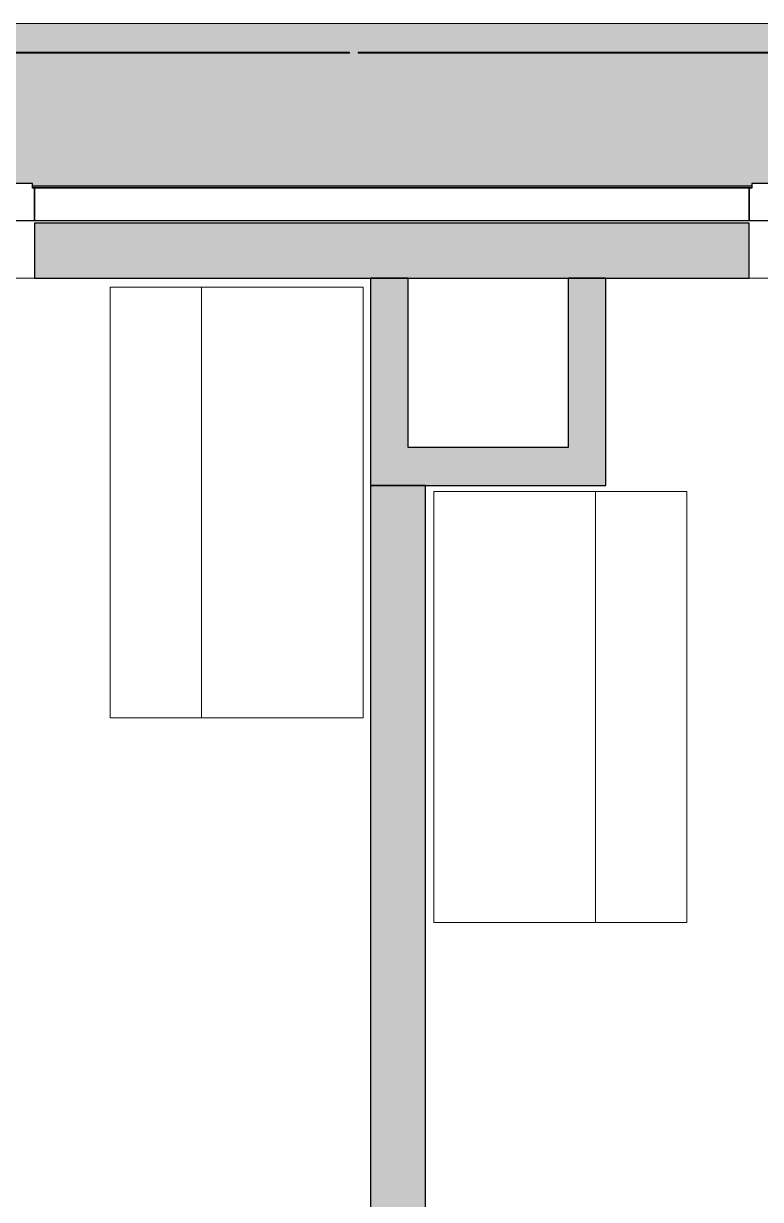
# Model space of a CAD drawing. Header units: millimetres. Extents: x 79795 to 317870, y -36033 to 97293.
# Drawn here: x 224616 to 225986, y 32535 to 34718 of the extents above; entities that cross this region are included whole.
import ezdxf

# ---------------------------------------------------------------- set-up
doc = ezdxf.new("R2010")
doc.units = ezdxf.units.MM
doc.header["$MEASUREMENT"] = 0
for name, color, linetype, lineweight in [('CSM-STL-XX-ZZ-M3-A-XXXX-00001_detached _19_04_21__rvt-1-Level 4$0$A-GLAZ', 7, 'CONTINUOUS', 9), ('CSM-STL-XX-ZZ-M3-A-XXXX-00001_detached _19_04_21__rvt-1-Level 4$0$A-GLAZ-CWMG', 7, 'CONTINUOUS', 9), ('CSM-STL-XX-ZZ-M3-A-XXXX-00001_detached _19_04_21__rvt-1-Level 4$0$A-WALL-PATT', 7, 'CONTINUOUS', 9), ('CSM-STL-XX-ZZ-M3-A-XXXX-00001_detached _19_04_21__rvt-1-Level 4$0$I-WALL', 7, 'CONTINUOUS', 9), ('I-FURN', 8, 'CONTINUOUS', 9)]:
    doc.layers.add(name, color=color, linetype=linetype, lineweight=lineweight)

msp = doc.modelspace()

# ---------------------------------------------------------------- hatches: boundary and pattern name
at = {"layer": 'CSM-STL-XX-ZZ-M3-A-XXXX-00001_detached _19_04_21__rvt-1-Level 4$0$A-GLAZ'}
msp.add_hatch(color=256, dxfattribs=at).paths.add_polyline_path([(229688.5, 34416.7), (229692.8, 34416.7), (229692.8, 34718.3), (220908.8, 34718.3), (220908.8, 34416.7), (220913.2, 34416.7), (220913.2, 34421.3), (222104.5, 34421.3), (222104.5, 34416.7), (223441.2, 34416.7), (223441.2, 34421.3), (224632.5, 34421.3), (224632.5, 34416.7), (225969.2, 34416.7), (225969.2, 34421.3), (227160.5, 34421.3), (227160.5, 34416.7), (228497.2, 34416.7), (228497.2, 34421.3), (229688.5, 34421.3)], flags=0)
h = msp.add_hatch(color=256, dxfattribs=at)
h.paths.add_polyline_path([(229692.8, 34414.6), (229692.8, 34416.7), (229688.5, 34416.7), (229688.5, 34414.6)], flags=0)
h.paths.add_polyline_path([(228497.2, 34414.6), (228497.2, 34416.7), (227160.5, 34416.7), (227160.5, 34414.6), (228492.2, 34414.6)], flags=0)
h.paths.add_polyline_path([(225969.2, 34414.6), (225969.2, 34416.7), (224632.5, 34416.7), (224632.5, 34414.6), (225964.2, 34414.6)], flags=0)
h.paths.add_polyline_path([(223436.2, 34414.6), (223441.2, 34414.6), (223441.2, 34416.7), (222104.5, 34416.7), (222104.5, 34414.6), (223168.6, 34414.6)], flags=0)
h.paths.add_polyline_path([(220913.2, 34414.6), (220913.2, 34416.7), (220908.8, 34416.7), (220908.8, 34414.6)], flags=0)
at = {"layer": 'CSM-STL-XX-ZZ-M3-A-XXXX-00001_detached _19_04_21__rvt-1-Level 4$0$A-WALL-PATT'}
for points in [[(224636.8, 34245.3), (224738.8, 34245.3), (224738.8, 34347.3), (224636.8, 34347.3)], [(224738.8, 34245.3), (225862.8, 34245.3), (225862.8, 34347.3), (224738.8, 34347.3)], [(225862.8, 34245.3), (225964.8, 34245.3), (225964.8, 34347.3), (225862.8, 34347.3)], [(225330.8, 33930.7), (225330.8, 34245.3), (225260.8, 34245.3), (225260.8, 33930.7)], [(225698, 33930.7), (225698, 34245.3), (225628, 34245.3), (225628, 33930.7)], [(225698, 33860.7), (225698, 33930.7), (225260.8, 33930.7), (225260.8, 33860.7)], [(225267.1, 29859.3), (225362.8, 29859.3), (225362.8, 33860.7), (225260.8, 33860.7), (225260.8, 32484.9), (225267.1, 32484.9), (225267.1, 30084.9), (225260.8, 30084.9), (225260.8, 29859.3)]]:
    msp.add_hatch(color=256, dxfattribs=at).paths.add_polyline_path(points, flags=0)

# ---------------------------------------------------------------- linework, layer by layer
at = {"layer": 'CSM-STL-XX-ZZ-M3-A-XXXX-00001_detached _19_04_21__rvt-1-Level 4$0$A-GLAZ'}
for p, q in [((229692.8, 34718.3), (220908.8, 34718.3)), ((225969.2, 34416.7), (224632.5, 34416.7)), ((225969.2, 34414.6), (224632.5, 34414.6))]:
    msp.add_line(p, q, dxfattribs=at)
at = {"layer": 'CSM-STL-XX-ZZ-M3-A-XXXX-00001_detached _19_04_21__rvt-1-Level 4$0$A-GLAZ', "lineweight": 30}
for p, q in [((224632.5, 34421.3), (224571.6, 34421.3)), ((224632.5, 34412.3), (224632.5, 34421.3)), ((226030, 34421.3), (225969.2, 34421.3)), ((225969.2, 34421.3), (225969.2, 34412.3)), ((224636.8, 34412.3), (224632.5, 34412.3)), ((225964.8, 34412.3), (224636.8, 34412.3)), ((224636.8, 34412.3), (224636.8, 34352.5)), ((224636.8, 34352.5), (224636.8, 34412.3)), ((225964.8, 34352.5), (225964.8, 34412.3)), ((225969.2, 34412.3), (225964.8, 34412.3)), ((225964.8, 34412.3), (225964.8, 34352.5)), ((224577.6, 34352.5), (224636.8, 34352.5)), ((224636.8, 34352.5), (225964.8, 34352.5)), ((225964.8, 34352.5), (226024, 34352.5))]:
    msp.add_line(p, q, dxfattribs=at)
at = {"layer": 'CSM-STL-XX-ZZ-M3-A-XXXX-00001_detached _19_04_21__rvt-1-Level 4$0$A-GLAZ-CWMG'}
for p, q in [((224550.8, 34665.3), (225221.9, 34665.3)), ((225221.9, 34663.3), (224550.8, 34663.3)), ((225221.9, 34665.3), (225221.9, 34663.3)), ((225237.9, 34663.3), (225237.9, 34665.3)), ((225237.9, 34665.3), (226050.8, 34665.3)), ((226050.8, 34663.3), (225237.9, 34663.3))]:
    msp.add_line(p, q, dxfattribs=at)
at = {"layer": 'CSM-STL-XX-ZZ-M3-A-XXXX-00001_detached _19_04_21__rvt-1-Level 4$0$I-WALL', "lineweight": 30}
for p, q in [((224738.8, 34347.3), (224636.8, 34347.3)), ((224636.8, 34347.3), (224636.8, 34245.3)), ((225862.8, 34347.3), (224738.8, 34347.3)), ((225964.8, 34347.3), (225862.8, 34347.3)), ((225964.8, 34245.3), (225964.8, 34347.3)), ((224636.8, 34245.3), (224738.8, 34245.3)), ((224738.8, 34245.3), (225862.8, 34245.3)), ((225330.8, 34245.3), (225260.8, 34245.3)), ((225260.8, 34245.3), (225260.8, 33930.7)), ((225330.8, 33930.7), (225330.8, 34245.3)), ((225698, 34245.3), (225628, 34245.3)), ((225628, 34245.3), (225628, 33930.7)), ((225698, 33930.7), (225698, 34245.3)), ((225862.8, 34245.3), (225964.8, 34245.3)), ((225260.8, 33930.7), (225260.8, 33860.7)), ((225628, 33930.7), (225330.8, 33930.7)), ((225698, 33860.7), (225698, 33930.7)), ((225362.8, 33860.7), (225260.8, 33860.7)), ((225260.8, 33860.7), (225260.8, 32484.9)), ((225260.8, 33860.7), (225698, 33860.7)), ((225362.8, 29859.3), (225362.8, 33860.7))]:
    msp.add_line(p, q, dxfattribs=at)
at = {"layer": 'CSM-STL-XX-ZZ-M3-A-XXXX-00001_detached _19_04_21__rvt-1-Level 4$0$I-WALL'}
for p, q in [((224636.8, 34245.3), (223436.8, 34245.3)), ((227164.8, 34245.3), (225964.8, 34245.3))]:
    msp.add_line(p, q, dxfattribs=at)
at = {"layer": 'I-FURN'}
for p, q in [((224947, 34229), (224777, 34229)), ((224777, 34229), (224777, 33429)), ((225247, 34229), (224947, 34229)), ((224947, 34229), (224947, 33429)), ((225247, 33429), (225247, 34229)), ((225678.7, 33849), (225378.7, 33849)), ((225378.7, 33849), (225378.7, 33049)), ((225678.7, 33049), (225678.7, 33849)), ((225848.7, 33849), (225678.7, 33849)), ((225848.7, 33049), (225848.7, 33849)), ((224777, 33429), (224947, 33429)), ((224947, 33429), (225247, 33429)), ((225378.7, 33049), (225678.7, 33049)), ((225678.7, 33049), (225848.7, 33049))]:
    msp.add_line(p, q, dxfattribs=at)

doc.saveas('drawing.dxf')
